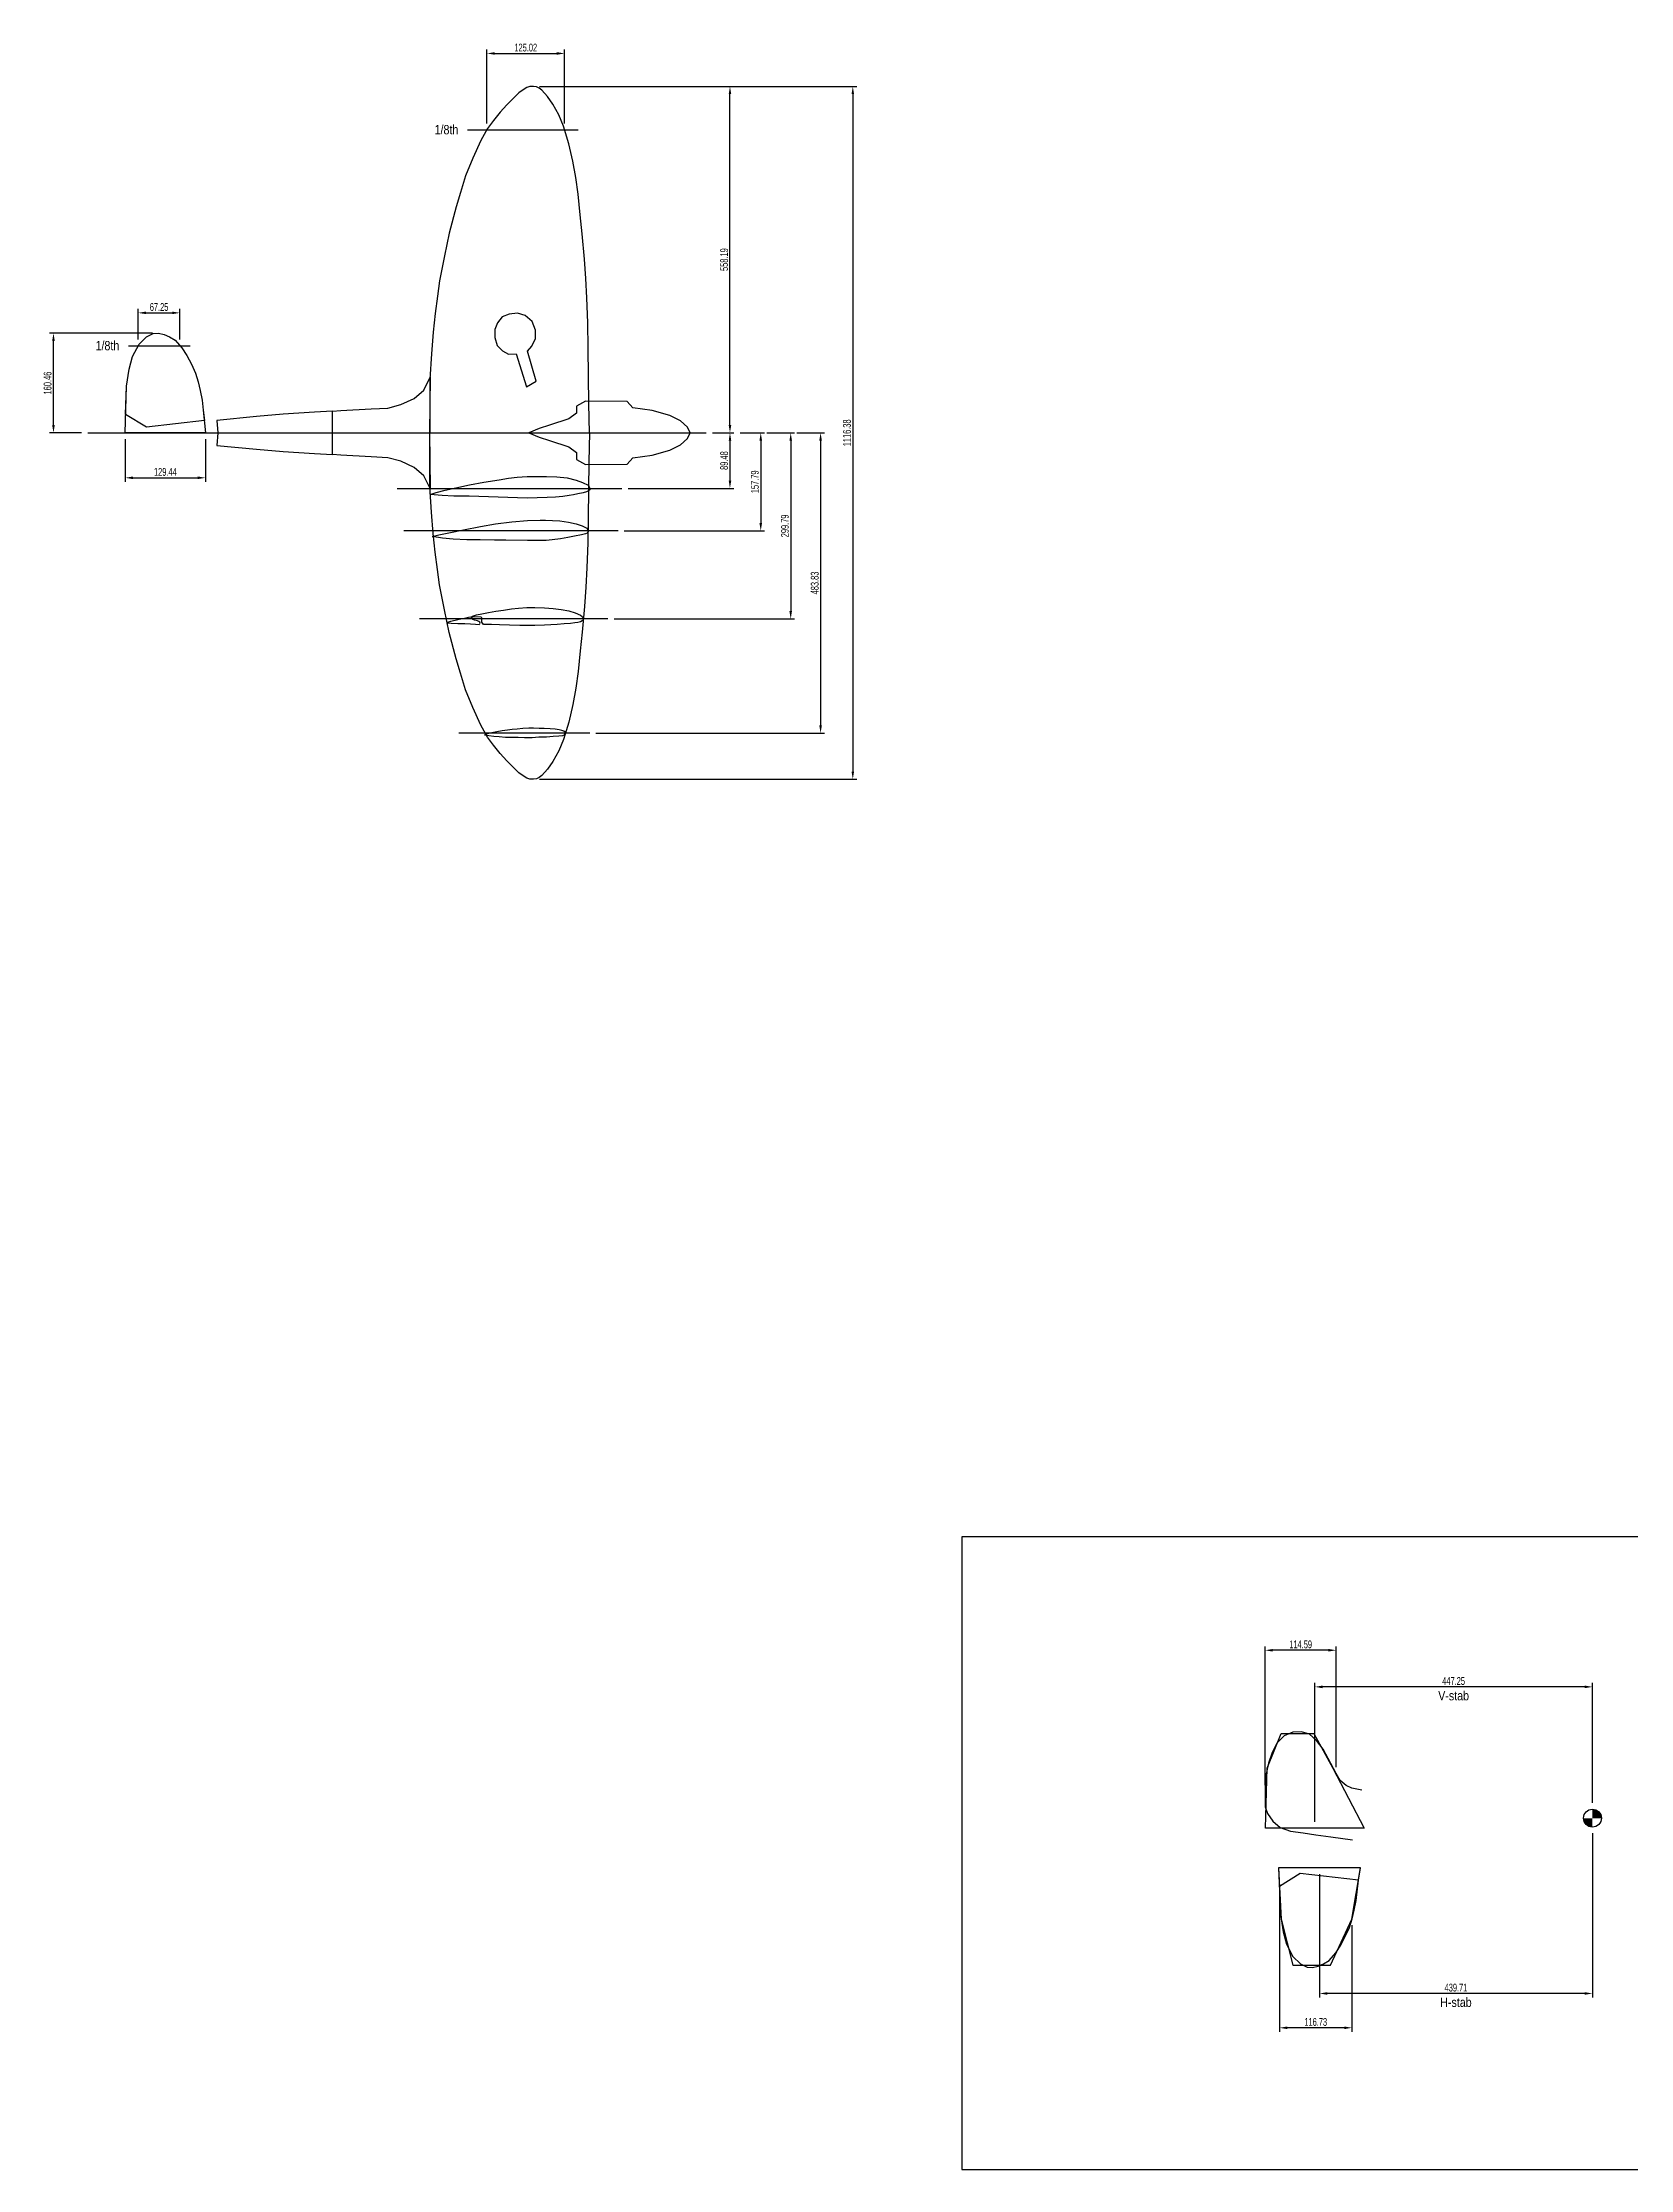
# Model space of a CAD drawing. Header units: centimetres. Extents: x -5325 to 32224, y -11540 to 14619.
# Drawn here: x 21673 to 24231, y -5392 to -1965 of the extents above; entities that cross this region are included whole.
import ezdxf

# ---------------------------------------------------------------- set-up
doc = ezdxf.new("R2010")
doc.units = ezdxf.units.CM
doc.header["$PDMODE"] = 3
doc.header["$PDSIZE"] = -5
doc.layers.get('0').update_dxf_attribs({"color": 10})
doc.styles.add('SEACAD_arial_ttf', font='ARIALN.TTF')
doc.styles.get("Standard").update_dxf_attribs({"font": 'ARIALN.TTF', "width": 0.67})
doc.dimstyles.new('ISO-25', dxfattribs={"dimscale": 5, "dimtxt": 2.5, "dimasz": 2.5, "dimexe": 1.25, "dimexo": 2, "dimtad": 1, "dimdsep": 46, "dimtxsty": 'Standard', "dimcen": 2.5, "dimadec": 0, "dimazin": 0, "dimtfac": 1, "dimtmove": 0, "dimatfit": 3, "dimfxl": 1, "dimarcsym": 0})

# ---------------------------------------------------------------- blocks, each defined once
blk = doc.blocks.new('*D21')
at = {"color": 0, "lineweight": -2}
for p, q in [((21850.1, -2433.7), (21684.5, -2433.7)), ((21690.8, -2581.7), (21690.8, -2446.2)), ((21736, -2594.2), (21684.5, -2594.2))]:
    blk.add_line(p, q, dxfattribs=at)
at = {"color": 0}
for points in [[(21692.9, -2446.2), (21688.7, -2446.2), (21690.8, -2433.7)], [(21688.7, -2581.7), (21692.9, -2581.7), (21690.8, -2594.2)]]:
    blk.add_solid(points, dxfattribs=at)
at = {"layer": 'Defpoints', "color": 0}
for p in [(21690.8, -2433.7), (21860.1, -2433.7), (21746, -2594.2)]:
    blk.add_point(p, dxfattribs=at)
at = {"color": 0, "insert": (21681.4, -2514), "char_height": 12.5, "attachment_point": 5, "rotation": 90}
blk.add_mtext('160.46', dxfattribs=at)
blk = doc.blocks.new('*D22')
at = {"color": 0, "lineweight": -2}
for p, q in [((21806.3, -2604.2), (21806.3, -2672.9)), ((21935.7, -2604.2), (21935.7, -2672.9)), ((21818.8, -2666.6), (21923.2, -2666.6))]:
    blk.add_line(p, q, dxfattribs=at)
at = {"color": 0}
for points in [[(21818.8, -2664.5), (21818.8, -2668.7), (21806.3, -2666.6)], [(21923.2, -2668.7), (21923.2, -2664.5), (21935.7, -2666.6)]]:
    blk.add_solid(points, dxfattribs=at)
at = {"layer": 'Defpoints', "color": 0}
for p in [(21806.3, -2594.2), (21935.7, -2594.2), (21935.7, -2666.6)]:
    blk.add_point(p, dxfattribs=at)
at = {"color": 0, "insert": (21871, -2657.2), "char_height": 12.5, "attachment_point": 5}
blk.add_mtext('129.44', dxfattribs=at)
blk = doc.blocks.new('*D23')
at = {"color": 0, "lineweight": -2}
for p, q in [((21827.3, -2443.8), (21827.3, -2394.6)), ((21894.5, -2443.8), (21894.5, -2394.6)), ((21839.8, -2400.9), (21882, -2400.9))]:
    blk.add_line(p, q, dxfattribs=at)
at = {"color": 0}
for points in [[(21839.8, -2398.8), (21839.8, -2402.9), (21827.3, -2400.9)], [(21882, -2402.9), (21882, -2398.8), (21894.5, -2400.9)]]:
    blk.add_solid(points, dxfattribs=at)
at = {"layer": 'Defpoints', "color": 0}
for p in [(21894.5, -2400.9), (21827.3, -2453.8), (21894.5, -2453.8)]:
    blk.add_point(p, dxfattribs=at)
at = {"color": 0, "insert": (21860.9, -2391.5), "char_height": 12.5, "attachment_point": 5}
blk.add_mtext('67.25', dxfattribs=at)
blk = doc.blocks.new('*D25')
at = {"color": 0, "lineweight": -2}
for p, q in [((22389, -2095.8), (22389, -1976.6)), ((22401.5, -1982.9), (22501.5, -1982.9)), ((22514, -2095.8), (22514, -1976.6))]:
    blk.add_line(p, q, dxfattribs=at)
at = {"color": 0}
for points in [[(22401.5, -1980.8), (22401.5, -1985), (22389, -1982.9)], [(22501.5, -1985), (22501.5, -1980.8), (22514, -1982.9)]]:
    blk.add_solid(points, dxfattribs=at)
at = {"layer": 'Defpoints', "color": 0}
for p in [(22514, -1982.9), (22389, -2105.8), (22514, -2105.8)]:
    blk.add_point(p, dxfattribs=at)
at = {"color": 0, "insert": (22451.5, -1973.5), "char_height": 12.5, "attachment_point": 5}
blk.add_mtext('125.02', dxfattribs=at)
blk = doc.blocks.new('*D26')
at = {"color": 0, "lineweight": -2}
for p, q in [((22473.7, -2036), (22786.7, -2036)), ((22780.4, -2581.7), (22780.4, -2048.5)), ((22752.3, -2594.2), (22786.7, -2594.2))]:
    blk.add_line(p, q, dxfattribs=at)
at = {"color": 0}
for points in [[(22782.5, -2048.5), (22778.4, -2048.5), (22780.4, -2036)], [(22778.4, -2581.7), (22782.5, -2581.7), (22780.4, -2594.2)]]:
    blk.add_solid(points, dxfattribs=at)
at = {"layer": 'Defpoints', "color": 0}
for p in [(22463.7, -2036), (22780.4, -2036), (22742.3, -2594.2)]:
    blk.add_point(p, dxfattribs=at)
at = {"color": 0, "insert": (22771.1, -2315.1), "char_height": 12.5, "attachment_point": 5, "rotation": 90}
blk.add_mtext('558.19', dxfattribs=at)
blk = doc.blocks.new('*D36')
at = {"color": 0, "lineweight": -2}
for p, q in [((22752.3, -2594.2), (22786.7, -2594.2)), ((22780.4, -2606.7), (22780.4, -2671.2)), ((22616.2, -2683.7), (22786.7, -2683.7))]:
    blk.add_line(p, q, dxfattribs=at)
at = {"color": 0}
for points in [[(22782.5, -2606.7), (22778.4, -2606.7), (22780.4, -2594.2)], [(22778.4, -2671.2), (22782.5, -2671.2), (22780.4, -2683.7)]]:
    blk.add_solid(points, dxfattribs=at)
at = {"layer": 'Defpoints', "color": 0}
for p in [(22742.3, -2594.2), (22606.2, -2683.7), (22780.4, -2683.7)]:
    blk.add_point(p, dxfattribs=at)
at = {"color": 0, "insert": (22771.1, -2638.9), "char_height": 12.5, "attachment_point": 5, "rotation": 90}
blk.add_mtext('89.48', dxfattribs=at)
blk = doc.blocks.new('*D37')
at = {"color": 0, "lineweight": -2}
for p, q in [((22796.7, -2594.2), (22836.2, -2594.2)), ((22830, -2606.7), (22830, -2739.5)), ((22610.1, -2752), (22836.2, -2752))]:
    blk.add_line(p, q, dxfattribs=at)
at = {"color": 0}
for points in [[(22832.1, -2606.7), (22827.9, -2606.7), (22830, -2594.2)], [(22827.9, -2739.5), (22832.1, -2739.5), (22830, -2752)]]:
    blk.add_solid(points, dxfattribs=at)
at = {"layer": 'Defpoints', "color": 0}
for p in [(22786.7, -2594.2), (22600.1, -2752), (22830, -2752)]:
    blk.add_point(p, dxfattribs=at)
at = {"color": 0, "insert": (22820.6, -2673.1), "char_height": 12.5, "attachment_point": 5, "rotation": 90}
blk.add_mtext('157.79', dxfattribs=at)
blk = doc.blocks.new('*D38')
at = {"color": 0, "lineweight": -2}
for p, q in [((22840, -2594.2), (22884.5, -2594.2)), ((22878.3, -2606.7), (22878.3, -2881.5)), ((22593.9, -2894), (22884.5, -2894))]:
    blk.add_line(p, q, dxfattribs=at)
at = {"color": 0}
for points in [[(22880.3, -2606.7), (22876.2, -2606.7), (22878.3, -2594.2)], [(22876.2, -2881.5), (22880.3, -2881.5), (22878.3, -2894)]]:
    blk.add_solid(points, dxfattribs=at)
at = {"layer": 'Defpoints', "color": 0}
for p in [(22830, -2594.2), (22583.9, -2894), (22878.3, -2894)]:
    blk.add_point(p, dxfattribs=at)
at = {"color": 0, "insert": (22868.9, -2744.1), "char_height": 12.5, "attachment_point": 5, "rotation": 90}
blk.add_mtext('299.79', dxfattribs=at)
blk = doc.blocks.new('*D39')
at = {"color": 0, "lineweight": -2}
for p, q in [((22888.3, -2594.2), (22932.7, -2594.2)), ((22926.4, -2606.7), (22926.4, -3065.5)), ((22564.6, -3078), (22932.7, -3078))]:
    blk.add_line(p, q, dxfattribs=at)
at = {"color": 0}
for points in [[(22928.5, -2606.7), (22924.3, -2606.7), (22926.4, -2594.2)], [(22924.3, -3065.5), (22928.5, -3065.5), (22926.4, -3078)]]:
    blk.add_solid(points, dxfattribs=at)
at = {"layer": 'Defpoints', "color": 0}
for p in [(22878.3, -2594.2), (22554.6, -3078), (22926.4, -3078)]:
    blk.add_point(p, dxfattribs=at)
at = {"color": 0, "insert": (22917, -2836.1), "char_height": 12.5, "attachment_point": 5, "rotation": 90}
blk.add_mtext('483.83', dxfattribs=at)
blk = doc.blocks.new('*D41')
at = {"color": 0, "lineweight": -2}
for p, q in [((22473.7, -2036), (22984.5, -2036)), ((22978.3, -2048.5), (22978.3, -3139.9)), ((22473.7, -3152.4), (22984.5, -3152.4))]:
    blk.add_line(p, q, dxfattribs=at)
at = {"color": 0}
for points in [[(22980.3, -2048.5), (22976.2, -2048.5), (22978.3, -2036)], [(22976.2, -3139.9), (22980.3, -3139.9), (22978.3, -3152.4)]]:
    blk.add_solid(points, dxfattribs=at)
at = {"layer": 'Defpoints', "color": 0}
for p in [(22463.7, -2036), (22463.7, -3152.4), (22978.3, -3152.4)]:
    blk.add_point(p, dxfattribs=at)
at = {"color": 0, "insert": (22968.9, -2594.2), "char_height": 12.5, "attachment_point": 5, "rotation": 90}
blk.add_mtext('1116.38', dxfattribs=at)
blk = doc.blocks.new('*D202')
at = {"color": 0, "lineweight": -2}
for p, q in [((23722.4, -4832.2), (23722.4, -4608.4)), ((24157.1, -4614.7), (23734.9, -4614.7)), ((24169.6, -4801.7), (24169.6, -4608.4))]:
    blk.add_line(p, q, dxfattribs=at)
at = {"color": 0}
for points in [[(23734.9, -4612.6), (23734.9, -4616.8), (23722.4, -4614.7)], [(24157.1, -4616.8), (24157.1, -4612.6), (24169.6, -4614.7)]]:
    blk.add_solid(points, dxfattribs=at)
at = {"layer": 'Defpoints', "color": 0}
for p in [(23722.4, -4614.7), (24169.6, -4811.7), (23722.4, -4842.2)]:
    blk.add_point(p, dxfattribs=at)
at = {"color": 0, "insert": (23946, -4605.3), "char_height": 12.5, "attachment_point": 5}
blk.add_mtext('447.25', dxfattribs=at)
blk = doc.blocks.new('*D203')
at = {"color": 0, "lineweight": -2}
for p, q in [((24169.6, -4850.6), (24169.6, -5115)), ((23729.9, -4916.3), (23729.9, -5115)), ((24157.1, -5108.7), (23742.4, -5108.7))]:
    blk.add_line(p, q, dxfattribs=at)
at = {"color": 0}
for points in [[(23742.4, -5106.6), (23742.4, -5110.8), (23729.9, -5108.7)], [(24157.1, -5110.8), (24157.1, -5106.6), (24169.6, -5108.7)]]:
    blk.add_solid(points, dxfattribs=at)
at = {"layer": 'Defpoints', "color": 0}
for p in [(24169.6, -4840.6), (23729.9, -4906.3), (23729.9, -5108.7)]:
    blk.add_point(p, dxfattribs=at)
at = {"color": 0, "insert": (23949.8, -5099.3), "char_height": 12.5, "attachment_point": 5}
blk.add_mtext('439.71', dxfattribs=at)
blk = doc.blocks.new('*D263')
at = {"color": 0, "lineweight": -2}
for p, q in [((23642.3, -4773), (23642.3, -4549.4)), ((23744.4, -4555.7), (23654.8, -4555.7)), ((23756.9, -4744.2), (23756.9, -4549.4))]:
    blk.add_line(p, q, dxfattribs=at)
at = {"color": 0}
for points in [[(23654.8, -4553.6), (23654.8, -4557.8), (23642.3, -4555.7)], [(23744.4, -4557.8), (23744.4, -4553.6), (23756.9, -4555.7)]]:
    blk.add_solid(points, dxfattribs=at)
at = {"layer": 'Defpoints', "color": 0}
for p in [(23642.3, -4555.7), (23756.9, -4754.2), (23642.3, -4783)]:
    blk.add_point(p, dxfattribs=at)
at = {"color": 0, "insert": (23699.6, -4546.3), "char_height": 12.5, "attachment_point": 5}
blk.add_mtext('114.59', dxfattribs=at)
blk = doc.blocks.new('*D264')
at = {"color": 0, "lineweight": -2}
for p, q in [((23665.5, -4946.1), (23665.5, -5170.3)), ((23782.3, -4998.8), (23782.3, -5170.3)), ((23769.8, -5164), (23678, -5164))]:
    blk.add_line(p, q, dxfattribs=at)
at = {"color": 0}
for points in [[(23678, -5161.9), (23678, -5166.1), (23665.5, -5164)], [(23769.8, -5166.1), (23769.8, -5161.9), (23782.3, -5164)]]:
    blk.add_solid(points, dxfattribs=at)
at = {"layer": 'Defpoints', "color": 0}
for p in [(23665.5, -4936.1), (23782.3, -4988.8), (23665.5, -5164)]:
    blk.add_point(p, dxfattribs=at)
at = {"color": 0, "insert": (23723.9, -5154.6), "char_height": 12.5, "attachment_point": 5}
blk.add_mtext('116.73', dxfattribs=at)

msp = doc.modelspace()

# ---------------------------------------------------------------- hatches: boundary and pattern name
h = msp.add_hatch(color=1)
h.paths.add_polyline_path([(24169.617, -4811.724), (24169.617, -4826.335), (24184.068, -4826.335, 0.41744911)])
h.paths.add_polyline_path([(24169.617, -4826.335), (24155.167, -4826.335, 0.4109854), (24169.617, -4840.627)])

# ---------------------------------------------------------------- linework, layer by layer
at = {"color": 1}
for p, q in [((22357.903, -2105.772), (22536.099, -2105.772)), ((21811.797, -2453.781), (21910.797, -2453.781)), ((21746.033, -2594.187), (22742.333, -2594.187)), ((22244.263, -2683.667), (22606.204, -2683.667)), ((22600.086, -2751.978), (22255.328, -2751.978)), ((22583.893, -2893.981), (22280.601, -2893.981)), ((22554.637, -3078.013), (22343.633, -3078.013))]:
    msp.add_line(p, q, dxfattribs=at)
at = {"color": 7}
for points in [[(22554.101, -2594.187), (22553.207, -2547.488), (22551.866, -2457.658), (22551.499, -2416.757), (22550.133, -2376.624), (22548.05, -2345.75), (22545.967, -2314.528), (22542.114, -2273.277), (22539.357, -2243.027), (22535.869, -2209.81), (22531.949, -2182.822), (22527.424, -2156.388), (22521.127, -2128.275), (22512.198, -2099.965), (22504.793, -2081.994), (22495.305, -2064.828), (22486.667, -2052.229), (22477.261, -2041.911), (22473.061, -2038.707), (22468.997, -2036.845), (22463.747, -2035.999), (22458.328, -2036.21), (22453.289, -2037.988), (22448.886, -2040.569), (22440.45, -2046.515), (22432.207, -2054.455), (22420.969, -2065.81), (22410.439, -2077.553), (22399.452, -2090.822), (22390.144, -2103.785), (22379.156, -2123.001), (22366.073, -2151.747), (22354.603, -2180.286), (22346.246, -2207.155), (22339.577, -2230.072), (22328.39, -2272.305), (22320.461, -2308.872), (22312.688, -2349.363), (22309.116, -2374.084), (22305.457, -2402.146), (22302.528, -2431.805), (22299.95, -2466.639), (22297.16, -2507.803), (22296.775, -2515.494), (22296.986, -2594.187)], [(22468.273, -2510.979), (22454.175, -2462.539), (22461.224, -2454.779), (22467.098, -2442.316), (22467.333, -2428.913), (22461.929, -2415.039), (22450.651, -2405.163), (22438.198, -2401.4), (22424.571, -2402.811), (22413.528, -2407.514), (22405.774, -2416.92), (22401.545, -2427.737), (22401.545, -2440.435), (22405.304, -2453.603), (22414.233, -2462.304), (22423.866, -2467.242), (22436.318, -2466.771), (22452.53, -2519.915)], [(22139.989, -2594.187), (22139.989, -2559.114), (22153.788, -2558.349), (22202.771, -2555.509), (22229.11, -2554.174), (22250.517, -2548.597), (22271.776, -2538.597), (22287.288, -2525.183), (22297.369, -2504.707), (22296.471, -2594.187), (22297.369, -2683.667), (22287.288, -2663.191), (22271.776, -2649.777), (22250.517, -2639.777), (22229.11, -2634.201), (22202.771, -2632.865), (22153.788, -2630.025), (22139.989, -2629.26)], [(22139.989, -2559.114), (22111.414, -2560.699), (22060.521, -2564.072), (22017.733, -2568.067), (21953.702, -2574.034), (21955.316, -2594.202), (21953.702, -2614.371), (22017.733, -2620.338), (22060.521, -2624.333), (22111.414, -2627.706), (22139.989, -2629.29)], [(22456.698, -2594.181), (22472.897, -2601.155), (22489.711, -2606.591), (22520.623, -2616.78), (22533.369, -2625.68), (22533.369, -2637.309), (22547.721, -2645.351), (22614.893, -2644.611), (22624.157, -2634.443), (22655.236, -2630.256), (22683.626, -2622.18), (22700.536, -2613.574), (22711.973, -2603.159), (22716.197, -2594.187), (22711.973, -2585.215), (22700.536, -2574.8), (22683.626, -2566.194), (22655.236, -2558.118), (22624.157, -2553.931), (22614.893, -2543.763), (22547.721, -2543.023), (22533.369, -2551.065), (22533.369, -2562.694), (22520.623, -2571.594), (22489.711, -2581.783), (22472.897, -2587.219), (22456.698, -2594.193)], [(22554.101, -2594.187), (22553.207, -2640.886), (22551.866, -2730.716), (22551.499, -2771.617), (22550.133, -2811.75), (22548.05, -2842.625), (22545.967, -2873.846), (22542.114, -2915.097), (22539.357, -2945.347), (22535.869, -2978.565), (22531.949, -3005.552), (22527.424, -3031.986), (22521.127, -3060.099), (22512.198, -3088.41), (22504.793, -3106.38), (22495.305, -3123.546), (22486.667, -3136.145), (22477.261, -3146.463), (22473.061, -3149.667), (22468.997, -3151.529), (22463.747, -3152.375), (22458.328, -3152.164), (22453.289, -3150.386), (22448.886, -3147.805), (22440.45, -3141.859), (22432.207, -3133.919), (22420.969, -3122.564), (22410.439, -3110.821), (22399.452, -3097.553), (22390.144, -3084.589), (22379.156, -3065.373), (22366.073, -3036.628), (22354.603, -3008.088), (22346.246, -2981.219), (22339.577, -2958.302), (22328.39, -2916.069), (22320.461, -2879.502), (22312.688, -2839.011), (22309.116, -2814.29), (22305.457, -2786.228), (22302.528, -2756.569), (22299.95, -2721.735), (22297.16, -2680.571), (22296.775, -2672.88), (22296.986, -2594.187)], [(23795.924, -4906.304), (23663.882, -4906.304), (23663.882, -4906.304), (23667.241, -4981.428), (23671.258, -5009.112), (23676.69, -5029.495), (23687.197, -5049.137), (23699.403, -5061.2), (23710.065, -5066.149), (23718.718, -5066.768), (23727.881, -5064.907), (23736.379, -5061.041), (23745.65, -5055.628), (23756.102, -5043.201), (23764.277, -5030.927), (23771.479, -5016.705), (23778.097, -5002.288), (23782.379, -4988.455), (23785.89, -4974.54), (23788.85, -4958.915), (23792.628, -4926.357), (23795.924, -4906.304)]]:
    msp.add_lwpolyline(points, close=True, dxfattribs=at)
msp.add_lwpolyline([(21935.713, -2594.187), (21806.274, -2594.187), (21806.274, -2594.187), (21808.636, -2519.063), (21812.653, -2491.379), (21818.085, -2470.996), (21828.592, -2451.354), (21840.799, -2439.291), (21851.46, -2434.342), (21860.113, -2433.723), (21869.276, -2435.584), (21877.775, -2439.45), (21887.046, -2444.863), (21897.497, -2457.29), (21905.672, -2469.564), (21912.874, -2483.786), (21919.492, -2498.203), (21923.774, -2512.036), (21927.285, -2525.951), (21930.246, -2541.576), (21932.078, -2557.785), (21935.713, -2594.187)], dxfattribs=at)
at = {"color": 1}
for points in [[(21934.023, -2574.134), (21840.379, -2585.276), (21806.936, -2564.377), (21808.636, -2519.063), (21812.653, -2491.379), (21818.085, -2470.996), (21828.592, -2451.354), (21840.799, -2439.291), (21851.46, -2434.342), (21860.113, -2433.723), (21869.276, -2435.584), (21877.775, -2439.45), (21887.046, -2444.863), (21897.497, -2457.29), (21905.672, -2469.564), (21912.874, -2483.786), (21919.492, -2498.203), (21923.774, -2512.036), (21927.285, -2525.951), (21930.246, -2541.576), (21932.078, -2557.785), (21934.023, -2574.134)], [(23792.628, -4926.357), (23698.984, -4915.215), (23665.541, -4936.114), (23667.241, -4981.428), (23671.258, -5009.112), (23676.69, -5029.495), (23687.197, -5049.137), (23699.403, -5061.2), (23710.065, -5066.149), (23718.718, -5066.768), (23727.881, -5064.907), (23736.379, -5061.041), (23745.65, -5055.628), (23756.102, -5043.201), (23764.277, -5030.927), (23771.479, -5016.705), (23778.097, -5002.288), (23782.379, -4988.455), (23785.89, -4974.54), (23788.85, -4958.915), (23790.683, -4942.706), (23792.628, -4926.357)]]:
    msp.add_lwpolyline(points, dxfattribs=at)
at = {"color": 6}
for points in [[(22554.713, -2684.012), (22554.504, -2686.152), (22552.83, -2687.733), (22549.294, -2689.407), (22543.897, -2690.801), (22535.523, -2692.661), (22528.544, -2694.149), (22521.565, -2695.079), (22511.144, -2696.753), (22499.234, -2698.055), (22485.742, -2698.613), (22453.823, -2699.438), (22360.59, -2696.181), (22335.737, -2696.04), (22316.959, -2695.393), (22297.404, -2693.711), (22307.247, -2690.475), (22321.621, -2686.333), (22338.845, -2682.71), (22361.119, -2677.791), (22384.04, -2673.65), (22408.645, -2669.767), (22423.806, -2667.389), (22437.668, -2665.72), (22453.586, -2664.574), (22468.643, -2664.43), (22484.703, -2664.574), (22501.338, -2665.29), (22518.269, -2666.879), (22532.664, -2670.308), (22542.904, -2674.424), (22551.809, -2678.651), (22553.84, -2680.936), (22554.713, -2684.012)], [(22483.35, -2735.112), (22494.819, -2735.388), (22506.565, -2736.079), (22520.106, -2737.874), (22532.543, -2740.636), (22542.353, -2744.088), (22549.953, -2747.955), (22551.75, -2750.303), (22551.888, -2753.341), (22550.23, -2755.689), (22547.466, -2756.793), (22541.248, -2758.313), (22530.194, -2760.798), (22519.045, -2762.925), (22507.256, -2764.803), (22494.129, -2766.598), (22484.318, -2767.565), (22454.497, -2767.532), (22419.506, -2767.156), (22401.103, -2767.027), (22378.216, -2766.783), (22356.425, -2766.54), (22334.755, -2765.445), (22317.589, -2764.107), (22300.668, -2761.43), (22311.403, -2758.374), (22330.25, -2754.616), (22351.068, -2750.236), (22378.581, -2744.883), (22402.564, -2740.99), (22429.347, -2737.461), (22454.186, -2735.237), (22474.565, -2735.022), (22483.35, -2735.112)], [(22365.551, -2889.693), (22372.345, -2887.407), (22380.753, -2885.659), (22391.315, -2883.709), (22403.49, -2881.625), (22415.61, -2879.703), (22428.293, -2877.926), (22440.011, -2876.649), (22453.474, -2875.713), (22466.119, -2875.479), (22481.44, -2876.084), (22495.566, -2876.966), (22508.589, -2878.584), (22520.65, -2881.008), (22530.919, -2884.369), (22539.415, -2887.956), (22542.46, -2890), (22543.641, -2892.406), (22543.777, -2895.222), (22542.142, -2897.265), (22539.552, -2898.673), (22535.417, -2899.763), (22530.51, -2900.444), (22523.649, -2901.171), (22513.425, -2902.079), (22501.887, -2902.956), (22492.122, -2903.527), (22481.899, -2903.926), (22466.14, -2904.619), (22454.727, -2904.691), (22441.735, -2904.404), (22425.285, -2903.953), (22409.317, -2903.412), (22396.146, -2903.141), (22383.515, -2902.781), (22380.809, -2899.445), (22380.899, -2892.502), (22379.817, -2891.06), (22367.929, -2890.698), (22366.251, -2890.574), (22365.661, -2890.264), (22365.477, -2889.717)], [(22513.785, -3080.645), (22515.233, -3079.329), (22515.431, -3077.618), (22514.773, -3076.237), (22512.929, -3074.658), (22509.638, -3073.671), (22505.293, -3072.881), (22498.974, -3071.829), (22490.811, -3071.105), (22481.332, -3070.513), (22472.971, -3070.315), (22464.216, -3070.25), (22456.514, -3070.25), (22446.531, -3070.666), (22437.889, -3071.42), (22429.827, -3072.057), (22422.056, -3073.043), (22413.533, -3074.567), (22405.077, -3075.951), (22396.694, -3077.408), (22389.915, -3079.23), (22385.104, -3080.905), (22392.247, -3081.998), (22399.901, -3082.945), (22408.43, -3083.601), (22418.781, -3084.256), (22429.205, -3084.621), (22439.337, -3084.694), (22449.469, -3084.985), (22461.881, -3084.792), (22472.784, -3084.242), (22484.969, -3083.785), (22495.587, -3083.129), (22504.64, -3082.338), (22511.317, -3081.603), (22513.785, -3080.645)]]:
    msp.add_lwpolyline(points, close=True, dxfattribs=at)
msp.add_lwpolyline([(22376.401, -2902.758), (22377.721, -2901.878), (22378.04, -2900.734), (22377.737, -2899.308), (22376.051, -2898.271), (22373.872, -2897.194), (22371.69, -2896.456), (22369.206, -2895.952), (22367.696, -2895.684), (22367.024, -2894.912), (22365.715, -2893.201), (22364.607, -2891.49), (22364.104, -2891.356), (22363.298, -2891.423), (22359.505, -2891.96), (22352.758, -2893.201), (22343.997, -2895.047), (22337.667, -2896.559), (22330.453, -2898.203), (22323.745, -2900.354), (22331.508, -2900.944), (22342.097, -2901.239), (22353.193, -2901.577), (22362.641, -2902.022), (22370.298, -2902.394), (22376.401, -2902.758)], dxfattribs=at)
at = {"color": 1}
msp.add_lwpolyline([(23154.136, -5392.246), (24782.511, -5392.246), (24782.511, -4372.875), (23154.136, -4372.875)], close=True, dxfattribs=at)
at = {"color": 0}
msp.add_lwpolyline([(23798.187, -4781.241), (23781.969, -4777.951), (23773.182, -4773.689), (23773.182, -4773.689), (23763.301, -4765.323), (23756.852, -4754.214), (23743.958, -4730.278), (23735.978, -4715.174), (23725.289, -4701.04), (23713.841, -4691.11), (23700.981, -4687.255), (23686.996, -4687.416), (23673.01, -4693.679), (23661.597, -4705.082), (23653.638, -4720.623), (23647.811, -4737.804), (23644.255, -4754.634), (23642.265, -4773.802), (23642.265, -4792.17), (23642.408, -4808.215), (23646.39, -4818.912), (23654.633, -4831.123), (23666.713, -4841.062), (23683.196, -4847.048), (23703.429, -4849.924), (23724.067, -4852.858), (23748.388, -4856.315), (23783.029, -4861.239), (23783.029, -4861.239)], dxfattribs=at)
at = {"color": 5}
for points in [[(23642.75, -4842.246), (23645.814, -4745.712), (23668.199, -4689.942), (23720.797, -4689.942), (23751.646, -4745.712), (23801.988, -4842.246)], [(23663.882, -4906.304), (23668.31, -4988.797), (23687.278, -5062.895), (23747.682, -5062.895), (23782.273, -4988.797), (23795.924, -4906.304)]]:
    msp.add_lwpolyline(points, close=True, dxfattribs=at)
at = {"color": 1}
msp.add_circle((24169.617, -4826.175), 14.451, dxfattribs=at)

# ---------------------------------------------------------------- texts
at = {"color": 1, "char_height": 15, "width": 156.80253, "style": 'SEACAD_arial_ttf'}
for s, insert, attachment_point in [('1/8th', (22342.903, -2105.772), 6), ('1/8th', (21796.797, -2453.781), 6), ('V-stab', (23945.993, -4636.577), 8), ('H-stab', (23949.76, -5130.605), 8)]:
    msp.add_mtext(s, dxfattribs=dict(at, insert=insert, attachment_point=attachment_point))

# ---------------------------------------------------------------- dimensions: what is measured, and where the dimension line sits
at = {"color": 1}
for base, p1, p2, picture, middle in [((22514.03, -1982.899), (22389.007, -2105.772), (22514.03, -2105.772), '*D25', (22451.518, -1973.524)), ((21894.546, -2400.857), (21827.294, -2453.781), (21894.546, -2453.781), '*D23', (21860.92, -2391.482)), ((21935.713, -2666.607), (21806.274, -2594.187), (21935.713, -2594.187), '*D22', (21870.993, -2657.232))]:
    dim = msp.add_linear_dim(base=base, p1=p1, p2=p2, dimstyle='ISO-25', dxfattribs=at)
    dim.commit()
    dim.dimension.update_dxf_attribs({"geometry": picture, "text_midpoint": middle})
for base, p1, p2, picture, middle in [((22780.444, -2035.999), (22742.333, -2594.187), (22463.747, -2035.999), '*D26', (22771.069, -2315.093)), ((22978.261, -3152.375), (22463.747, -2035.999), (22463.747, -3152.375), '*D41', (22968.886, -2594.187)), ((22926.423, -3078.013), (22878.255, -2594.187), (22554.637, -3078.013), '*D39', (22917.048, -2836.1)), ((22878.255, -2893.981), (22829.972, -2594.187), (22583.893, -2893.981), '*D38', (22868.88, -2744.084)), ((22829.972, -2751.978), (22786.694, -2594.187), (22600.086, -2751.978), '*D37', (22820.597, -2673.082)), ((22780.444, -2683.667), (22742.333, -2594.187), (22606.204, -2683.667), '*D36', (22771.069, -2638.927))]:
    dim = msp.add_linear_dim(base=base, p1=p1, p2=p2, angle=90, dimstyle='ISO-25', dxfattribs=at)
    dim.commit()
    dim.dimension.update_dxf_attribs({"geometry": picture, "text_midpoint": middle})
dim = msp.add_linear_dim(base=(21690.797, -2433.723), p1=(21746.033, -2594.187), p2=(21860.113, -2433.723), angle=90, dimstyle='ISO-25', dxfattribs=at)
dim.commit()
dim.dimension.update_dxf_attribs({"geometry": '*D21', "text_midpoint": (21690.797, -2513.955), "dimtype": 160})
for base, p1, p2, picture, middle in [((23642.265, -4555.681), (23756.852, -4754.214), (23642.265, -4782.986), '*D263', (23699.558, -4555.681)), ((23722.369, -4614.684), (24169.617, -4811.724), (23722.369, -4842.246), '*D202', (23945.993, -4614.684)), ((23729.903, -5108.712), (24169.617, -4840.627), (23729.903, -4906.304), '*D203', (23949.76, -5108.712)), ((23665.541, -5164.023), (23782.273, -4988.797), (23665.541, -4936.114), '*D264', (23723.907, -5164.023))]:
    dim = msp.add_linear_dim(base=base, p1=p1, p2=p2, dimstyle='ISO-25', dxfattribs=at)
    dim.commit()
    dim.dimension.update_dxf_attribs({"geometry": picture, "text_midpoint": middle, "dimtype": 160})

doc.saveas('drawing.dxf')
